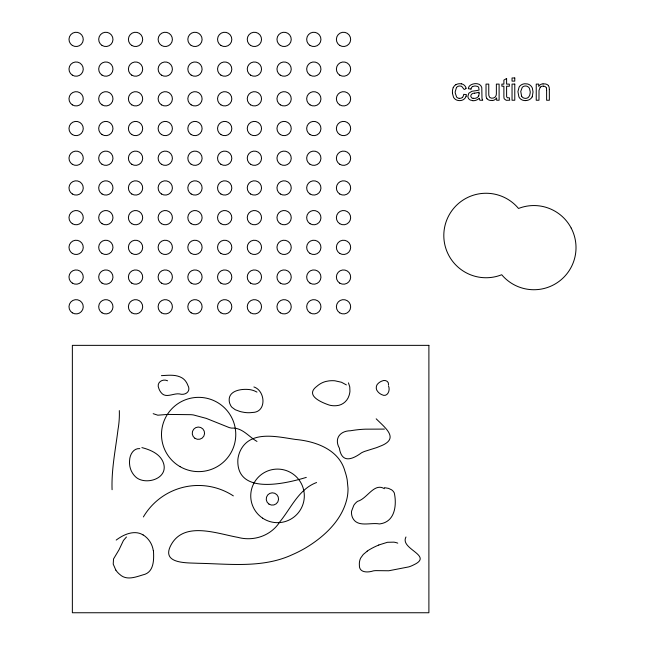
<?xml version="1.0" encoding="UTF-8"?>
<svg xmlns="http://www.w3.org/2000/svg" width="645" height="645" viewBox="0 0 645 645"><rect width="100%" height="100%" fill="white"/><g stroke="black" fill="none" stroke-linecap="round" stroke-linejoin="round"><path stroke-width="0.97" d="M112.085 489.716C111.335 469.439 115.552 449.525 118.011 429.506A89.897 89.897 0 0 0 119.317 410.591M466.029 96.299L466.44 94.678L463.755 94.331L463.263 96.113A3.805 3.805 0 0 1 462.392 97.379M405.979 536.987C399.457 549.153 433.875 555.418 413.856 564.778A30.718 30.718 0 0 1 410.276 566.375A29.444 29.444 0 0 1 408.72 566.899L388.758 570.769L375.898 570.623A25.203 25.203 0 0 0 373.399 570.857C367.916 572.72 358.83 573.01 359.362 564.843A14.859 14.859 0 0 1 359.523 561.698L359.854 560.191A12.215 12.215 0 0 1 360.684 558.038L363.272 554.45L367.247 551.153M456.491 87.47L455.209 91.767A15.585 15.585 0 0 0 455.217 92.945L456.604 97.064A4.072 4.072 0 0 0 459.208 98.338M540.236 87.22L539.018 90.34L538.97 100.241L536.237 100.241L536.237 84.108L538.696 84.108L538.696 86.406L539.688 85.237A5.466 5.466 0 0 1 541.534 84.116L543.017 83.785M126.468 536.987L123.453 540.437L119.043 549.742L113.52 558.981L113.222 564.133L115.85 570.14M472.6 86.527L474.518 86.035A9.562 9.562 0 0 1 475.462 86.011L477.389 86.374A3.225 3.225 0 0 1 478.324 86.93A1.822 1.822 0 0 1 478.654 87.341L479.082 90.002L477.929 90.332A36.088 36.088 0 0 1 474.204 90.929L473.099 91.098A14.142 14.142 0 0 0 471.769 91.348L468.762 93.251L467.875 96.484A4.394 4.394 0 0 0 469.447 99.483A4.45 4.45 0 0 0 470.528 100.096L472.721 100.588M378.776 544.985L387.46 542.284L393.877 542.147A17.915 17.915 0 0 1 397.763 543.154M316.582 482.525C298.837 489.063 291.153 507.986 279.93 521.708C271.029 535.793 253.735 541.647 237.86 537.358C216.212 533.471 182.358 520.217 170.046 546.928C162.484 564.125 187.848 562.714 197.757 563.279C229.257 563.843 262.555 568.455 292.185 554.74A123.485 123.485 0 0 0 305.012 548.282C324.201 536.898 342.793 519.806 347.292 497.037A46.4 46.4 0 0 0 348.018 488.289L347.179 479.767A56.857 56.857 0 0 0 344.97 471.318C339.149 449.613 315.824 441.301 295.62 439.455C277.269 436.826 250.026 429.755 240.125 451.137A28.549 28.549 0 0 0 237.876 459.369C235.909 495.473 285.364 483.774 306.302 477.389M474.615 93.178C472.067 92.767 469.246 95.799 471.705 97.822A3.04 3.04 0 0 0 473.099 98.371M492.32 100.564L493.07 100.435A5.628 5.628 0 0 0 495.344 99.314L496.65 97.871L496.65 100.241L499.101 100.241L499.101 84.108L496.368 84.108L496.368 92.751A10.272 10.272 0 0 1 496.07 95.629C495.118 98.903 489.176 99.33 488.846 95.484A17.6 17.6 0 0 1 488.773 94.041L488.757 84.108L486.024 84.108L486.024 94.525A13.674 13.674 0 0 0 486.161 96.661A5.345 5.345 0 0 0 487.007 98.701M161.411 375.656C168.297 375.277 175.835 374.229 182.067 377.914A13.021 13.021 0 0 1 185.752 381.356L186.663 382.791A17.141 17.141 0 0 1 187.768 385.154C191.476 391.378 185.3 395.764 179.439 393.91C173.239 393.007 165.523 398.884 160.903 392.337A13.19 13.19 0 0 1 158.815 388.363C156.09 382.719 162.459 378.284 167.571 380.792M139.828 448.614C133.426 448.025 129.806 454.773 129.597 460.328A23.252 23.252 0 0 0 129.516 463.07L129.548 463.828A19.463 19.463 0 0 0 135.337 476.631C143.609 484.919 164.41 480.38 164.225 467.286A16.375 16.375 0 0 0 163.637 463.586C160.798 454.12 150.656 449.863 141.884 447.59M384.404 429.094L365.384 429.167A112.835 112.835 0 0 0 350.509 430.755C340.068 430.812 333.949 438.592 339.375 448.162C341.705 463.344 351.912 459.845 361.555 452.774A34.733 34.733 0 0 1 364.538 451.427L376.196 447.759A51.648 51.648 0 0 0 379.397 446.501C400.198 438.971 386.024 428.643 376.18 418.815M384.404 487.668L388.516 488.378L391.523 489.781A8.248 8.248 0 0 1 394.288 492.941C396.449 502.624 395.788 517.346 385.339 522.305A18.915 18.915 0 0 1 380.824 523.724A18.221 18.221 0 0 1 379.333 523.934C370.561 522.224 357.459 527.844 352.589 517.774A13.287 13.287 0 0 1 351.598 514.178L351.525 513.444A11.86 11.86 0 0 1 351.589 511.114L353.815 505.293A16.077 16.077 0 0 1 357.507 501.359C367.295 498.762 374.036 482.379 384.404 488.692M470.995 89.075L468.326 88.712A6.829 6.829 0 0 1 469.391 86.051C472.39 82.874 480.267 82.334 481.71 87.317A12.698 12.698 0 0 1 481.815 88.994L481.976 98.008A4.862 4.862 0 0 0 482.017 98.306A6.119 6.119 0 0 0 482.71 100.241L479.856 100.241A5.894 5.894 0 0 1 479.324 98.25A9.465 9.465 0 0 1 472.721 100.773M461.288 83.874L460.385 83.769A9.602 9.602 0 0 0 459.482 83.745A7.917 7.917 0 0 0 455.886 84.713M253.896 386.96C265.53 390.693 266.909 412.316 252.542 412.453A27.711 27.711 0 0 1 244.382 412.405L241.762 411.921A44.803 44.803 0 0 1 239.787 411.421L235.256 409.728L231.99 407.334A9.385 9.385 0 0 1 230.757 405.681L229.846 403.714A12.344 12.344 0 0 1 229.209 400.851C228.217 390.217 242.173 388.556 249.897 389.636A21.648 21.648 0 0 1 254.993 391.12L256.976 392.096M256.976 441.422C248.567 436.689 242.383 427.353 231.515 428.103A28.727 28.727 0 0 1 229.185 427.562L206.319 418.395L193.427 414.945A36.959 36.959 0 0 0 190.831 414.679L167.773 414.421A33.814 33.814 0 0 0 165.402 414.598L157.799 415.195L153.188 413.679M143.093 534.955C135.732 530.311 126.372 533.383 119.623 537.728A48.907 48.907 0 0 0 116.197 540.075M346.381 384.904L341.487 382.259L334.932 380.792A28.662 28.662 0 0 0 328.7 380.929L326.023 381.429A20.761 20.761 0 0 0 320.186 383.864L319.549 384.267A24.075 24.075 0 0 0 316.985 386.218C304.408 395.45 321.645 402.512 329.369 405.108A20.245 20.245 0 0 0 336.593 405.657C342.31 405.302 347.333 401.15 349.001 395.699A18.374 18.374 0 0 0 349.937 391.322L349.775 386.911L348.437 382.848M521.62 96.186L520.749 91.421L522.248 87.357A4.418 4.418 0 0 1 524.982 86.019A5.216 5.216 0 0 1 525.731 86.011A4.402 4.402 0 0 1 528.698 87.357L528.86 87.551A4.531 4.531 0 0 1 529.456 88.413L530.214 91.719A13.561 13.561 0 0 1 530.198 92.856L529.69 95.42L528.521 97.169A4.338 4.338 0 0 1 525.981 98.338A5.152 5.152 0 0 1 525.232 98.354A4.41 4.41 0 0 1 521.636 96.218M466.045 88.252C463.207 92.122 463.416 85.479 460.022 85.995A5.249 5.249 0 0 0 459.345 86.019L459.103 86.043A4.249 4.249 0 0 0 456.491 87.47M153.429 550.604C153.953 558.731 154.211 570.688 145.149 574.219C136.99 576.437 127.009 581.33 119.704 574.372A20.6 20.6 0 0 1 115.85 570.132M388.508 385.928C390.612 390.539 387.274 397.868 381.647 394.595A10.981 10.981 0 0 1 377.962 391.821C375.382 389.33 375.737 384.992 378.688 382.977A11.376 11.376 0 0 1 381.816 381.106C384.71 379.437 389.177 381.066 388.508 384.904M452.419 93.219L453.524 97.242A6.506 6.506 0 0 0 454.403 98.443A6.603 6.603 0 0 0 457.426 100.306L458.918 100.572A9.385 9.385 0 0 0 460.054 100.596A6.595 6.595 0 0 0 466.109 96.331M549.338 89.445L549.346 100.241L546.613 100.241L546.613 90.429M479.082 93.146L479.082 92.146L478.001 92.509A27.88 27.88 0 0 1 474.607 93.162M540.22 87.204A4.588 4.588 0 0 1 543.388 86.116M543.396 86.188A3.169 3.169 0 0 1 546.5 88.091M546.404 88.139A9.014 9.014 0 0 1 546.573 90.429M549.314 89.445A12.174 12.174 0 0 0 549.193 87.51A5.345 5.345 0 0 0 548.355 85.632M543.082 84.043A5.749 5.749 0 0 1 548.46 85.527M525.748 100.604A9.796 9.796 0 0 1 524.659 100.572L523.127 100.298A6.885 6.885 0 0 1 520.007 98.435A6.603 6.603 0 0 1 518.911 96.887L517.927 91.622L519.096 87.115A6.386 6.386 0 0 1 520.41 85.535A7.49 7.49 0 0 1 524.748 83.777L527.441 83.955A7.031 7.031 0 0 1 530.924 85.922A6.966 6.966 0 0 1 532.359 88.147L533.036 91.945L532.318 96.379A6.208 6.208 0 0 1 532.101 96.847M532.206 96.903A7.385 7.385 0 0 1 525.748 100.523M492.264 100.314A5.644 5.644 0 0 1 486.951 98.766M478.767 95.968A5.16 5.16 0 0 1 473.14 98.225M478.638 95.879A3.096 3.096 0 0 0 478.743 95.637L478.832 95.363A8.611 8.611 0 0 0 479.05 93.146M471.003 89.075A6.313 6.313 0 0 1 471.471 87.768L471.648 87.478A2.749 2.749 0 0 1 472.6 86.511M462.425 97.419A4.096 4.096 0 0 1 459.216 98.298M461.304 83.794A6.047 6.047 0 0 1 466.109 88.236M453.266 87.664A6.176 6.176 0 0 1 455.878 84.697M452.5 93.211A11.9 11.9 0 0 1 453.193 87.639M143.375 516.951A63.847 63.847 0 0 1 233.345 495.884M367.207 551.08A64.331 64.331 0 0 1 378.8 545.049M143.134 534.89A22.269 22.269 0 0 1 153.284 550.628M506.599 78.472L503.882 80.117L503.882 84.108L501.875 84.108L501.875 86.236L503.882 86.236L503.882 95.516A21.277 21.277 0 0 0 503.955 97.556L504.14 98.524A1.927 1.927 0 0 0 504.261 98.838L506.22 100.306L509.744 100.209L509.348 97.798L507.446 97.806L506.672 96.879A8.885 8.885 0 0 1 506.615 95.67L506.599 86.236L509.348 86.236L509.348 84.108L506.599 84.108L506.599 78.472M514.774 77.972L512.041 77.972L512.041 81.117L514.774 81.117L514.774 77.972M514.774 84.108L512.041 84.108L512.041 100.241L514.774 100.241L514.774 84.108M428.893 345.357L72.361 345.357L72.361 612.75L428.893 612.75L428.893 345.357M571.196 228.088A42.086 42.086 0 0 0 518.515 208.472A42.239 42.239 0 0 0 462.57 200.393A42.239 42.239 0 0 0 448.678 255.186A42.239 42.239 0 0 0 501.713 274.738A42.086 42.086 0 0 0 557.385 282.583A42.086 42.086 0 0 0 571.196 228.088M262.612 518.145A26.8 26.8 0 0 0 304.263 497.674A26.8 26.8 0 0 0 265.716 471.834A26.8 26.8 0 0 0 262.612 518.145M268.933 504.076A6.168 6.168 0 0 0 278.543 499.407A6.168 6.168 0 0 0 269.699 493.425A6.168 6.168 0 0 0 268.933 504.076M180.068 466.649A37.136 37.136 0 0 0 235.772 434.488A37.136 37.136 0 0 0 180.068 402.327A37.136 37.136 0 0 0 180.068 466.649M194.943 438.31A6.168 6.168 0 0 0 204.554 433.642A6.168 6.168 0 0 0 195.709 427.651A6.168 6.168 0 0 0 194.943 438.31M72.329 312.833A7.143 7.143 0 0 0 83.253 307.036A7.143 7.143 0 0 0 72.78 300.473A7.143 7.143 0 0 0 72.329 312.833M102.039 312.833A7.143 7.143 0 0 0 112.972 307.036A7.143 7.143 0 0 0 102.491 300.473A7.143 7.143 0 0 0 102.039 312.833M131.749 312.833A7.143 7.143 0 0 0 142.682 307.036A7.143 7.143 0 0 0 132.201 300.473A7.143 7.143 0 0 0 131.749 312.833M161.46 312.833A7.143 7.143 0 0 0 172.392 307.036A7.143 7.143 0 0 0 161.911 300.473A7.143 7.143 0 0 0 161.46 312.833M191.17 312.833A7.143 7.143 0 0 0 202.103 307.036A7.143 7.143 0 0 0 191.621 300.473A7.143 7.143 0 0 0 191.17 312.833M220.888 312.833A7.143 7.143 0 0 0 231.813 307.036A7.143 7.143 0 0 0 221.332 300.473A7.143 7.143 0 0 0 220.888 312.833M250.599 312.833A7.143 7.143 0 0 0 261.523 307.036A7.143 7.143 0 0 0 251.042 300.473A7.143 7.143 0 0 0 250.599 312.833M280.309 312.833A7.143 7.143 0 0 0 291.234 307.036A7.143 7.143 0 0 0 280.752 300.473A7.143 7.143 0 0 0 280.309 312.833M310.019 312.833A7.143 7.143 0 0 0 320.944 307.036A7.143 7.143 0 0 0 310.463 300.473A7.143 7.143 0 0 0 310.019 312.833M339.73 312.833A7.143 7.143 0 0 0 350.654 307.036A7.143 7.143 0 0 0 340.173 300.473A7.143 7.143 0 0 0 339.73 312.833M72.329 283.123A7.143 7.143 0 0 0 83.253 277.326A7.143 7.143 0 0 0 72.78 270.763A7.143 7.143 0 0 0 72.329 283.123M102.039 283.123A7.143 7.143 0 0 0 112.972 277.326A7.143 7.143 0 0 0 102.491 270.763A7.143 7.143 0 0 0 102.039 283.123M131.749 283.123A7.143 7.143 0 0 0 142.682 277.326A7.143 7.143 0 0 0 132.201 270.763A7.143 7.143 0 0 0 131.749 283.123M161.46 283.123A7.143 7.143 0 0 0 172.392 277.326A7.143 7.143 0 0 0 161.911 270.763A7.143 7.143 0 0 0 161.46 283.123M191.17 283.123A7.143 7.143 0 0 0 202.103 277.326A7.143 7.143 0 0 0 191.621 270.763A7.143 7.143 0 0 0 191.17 283.123M220.888 283.123A7.143 7.143 0 0 0 231.813 277.326A7.143 7.143 0 0 0 221.332 270.763A7.143 7.143 0 0 0 220.888 283.123M250.599 283.123A7.143 7.143 0 0 0 261.523 277.326A7.143 7.143 0 0 0 251.042 270.763A7.143 7.143 0 0 0 250.599 283.123M280.309 283.123A7.143 7.143 0 0 0 291.234 277.326A7.143 7.143 0 0 0 280.752 270.763A7.143 7.143 0 0 0 280.309 283.123M310.019 283.123A7.143 7.143 0 0 0 320.944 277.326A7.143 7.143 0 0 0 310.463 270.763A7.143 7.143 0 0 0 310.019 283.123M339.73 283.123A7.143 7.143 0 0 0 350.654 277.326A7.143 7.143 0 0 0 340.173 270.763A7.143 7.143 0 0 0 339.73 283.123M72.329 253.412A7.143 7.143 0 0 0 83.253 247.615A7.143 7.143 0 0 0 72.78 241.053A7.143 7.143 0 0 0 72.329 253.412M102.039 253.412A7.143 7.143 0 0 0 112.972 247.615A7.143 7.143 0 0 0 102.491 241.053A7.143 7.143 0 0 0 102.039 253.412M131.749 253.412A7.143 7.143 0 0 0 142.682 247.615A7.143 7.143 0 0 0 132.201 241.053A7.143 7.143 0 0 0 131.749 253.412M161.46 253.412A7.143 7.143 0 0 0 172.392 247.615A7.143 7.143 0 0 0 161.911 241.053A7.143 7.143 0 0 0 161.46 253.412M191.17 253.412A7.143 7.143 0 0 0 202.103 247.615A7.143 7.143 0 0 0 191.621 241.053A7.143 7.143 0 0 0 191.17 253.412M220.888 253.412A7.143 7.143 0 0 0 231.813 247.615A7.143 7.143 0 0 0 221.332 241.053A7.143 7.143 0 0 0 220.888 253.412M250.599 253.412A7.143 7.143 0 0 0 261.523 247.615A7.143 7.143 0 0 0 251.042 241.053A7.143 7.143 0 0 0 250.599 253.412M280.309 253.412A7.143 7.143 0 0 0 291.234 247.615A7.143 7.143 0 0 0 280.752 241.053A7.143 7.143 0 0 0 280.309 253.412M310.019 253.412A7.143 7.143 0 0 0 320.944 247.615A7.143 7.143 0 0 0 310.463 241.053A7.143 7.143 0 0 0 310.019 253.412M339.73 253.412A7.143 7.143 0 0 0 350.654 247.615A7.143 7.143 0 0 0 340.173 241.053A7.143 7.143 0 0 0 339.73 253.412M72.329 223.702A7.143 7.143 0 0 0 83.253 217.905A7.143 7.143 0 0 0 72.78 211.342A7.143 7.143 0 0 0 72.329 223.702M102.039 223.702A7.143 7.143 0 0 0 112.972 217.905A7.143 7.143 0 0 0 102.491 211.342A7.143 7.143 0 0 0 102.039 223.702M131.749 223.702A7.143 7.143 0 0 0 142.682 217.905A7.143 7.143 0 0 0 132.201 211.342A7.143 7.143 0 0 0 131.749 223.702M161.46 223.702A7.143 7.143 0 0 0 172.392 217.905A7.143 7.143 0 0 0 161.911 211.342A7.143 7.143 0 0 0 161.46 223.702M191.17 223.702A7.143 7.143 0 0 0 202.103 217.905A7.143 7.143 0 0 0 191.621 211.342A7.143 7.143 0 0 0 191.17 223.702M220.888 223.702A7.143 7.143 0 0 0 231.813 217.905A7.143 7.143 0 0 0 221.332 211.342A7.143 7.143 0 0 0 220.888 223.702M250.599 223.702A7.143 7.143 0 0 0 261.523 217.905A7.143 7.143 0 0 0 251.042 211.342A7.143 7.143 0 0 0 250.599 223.702M280.309 223.702A7.143 7.143 0 0 0 291.234 217.905A7.143 7.143 0 0 0 280.752 211.342A7.143 7.143 0 0 0 280.309 223.702M310.019 223.702A7.143 7.143 0 0 0 320.944 217.905A7.143 7.143 0 0 0 310.463 211.342A7.143 7.143 0 0 0 310.019 223.702M339.73 223.702A7.143 7.143 0 0 0 350.654 217.905A7.143 7.143 0 0 0 340.173 211.342A7.143 7.143 0 0 0 339.73 223.702M72.329 193.992A7.143 7.143 0 0 0 83.253 188.195A7.143 7.143 0 0 0 72.78 181.632A7.143 7.143 0 0 0 72.329 193.992M102.039 193.992A7.143 7.143 0 0 0 112.972 188.195A7.143 7.143 0 0 0 102.491 181.632A7.143 7.143 0 0 0 102.039 193.992M131.749 193.992A7.143 7.143 0 0 0 142.682 188.195A7.143 7.143 0 0 0 132.201 181.632A7.143 7.143 0 0 0 131.749 193.992M161.46 193.992A7.143 7.143 0 0 0 172.392 188.195A7.143 7.143 0 0 0 161.911 181.632A7.143 7.143 0 0 0 161.46 193.992M191.17 193.992A7.143 7.143 0 0 0 202.103 188.195A7.143 7.143 0 0 0 191.621 181.632A7.143 7.143 0 0 0 191.17 193.992M220.888 193.992A7.143 7.143 0 0 0 231.813 188.195A7.143 7.143 0 0 0 221.332 181.632A7.143 7.143 0 0 0 220.888 193.992M250.599 193.992A7.143 7.143 0 0 0 261.523 188.195A7.143 7.143 0 0 0 251.042 181.632A7.143 7.143 0 0 0 250.599 193.992M280.309 193.992A7.143 7.143 0 0 0 291.234 188.195A7.143 7.143 0 0 0 280.752 181.632A7.143 7.143 0 0 0 280.309 193.992M310.019 193.992A7.143 7.143 0 0 0 320.944 188.195A7.143 7.143 0 0 0 310.463 181.632A7.143 7.143 0 0 0 310.019 193.992M339.73 193.992A7.143 7.143 0 0 0 350.654 188.195A7.143 7.143 0 0 0 340.173 181.632A7.143 7.143 0 0 0 339.73 193.992M72.329 164.281A7.143 7.143 0 0 0 83.253 158.485A7.143 7.143 0 0 0 72.78 151.922A7.143 7.143 0 0 0 72.329 164.281M102.039 164.281A7.143 7.143 0 0 0 112.972 158.485A7.143 7.143 0 0 0 102.491 151.922A7.143 7.143 0 0 0 102.039 164.281M131.749 164.281A7.143 7.143 0 0 0 142.682 158.485A7.143 7.143 0 0 0 132.201 151.922A7.143 7.143 0 0 0 131.749 164.281M161.46 164.281A7.143 7.143 0 0 0 172.392 158.485A7.143 7.143 0 0 0 161.911 151.922A7.143 7.143 0 0 0 161.46 164.281M191.17 164.281A7.143 7.143 0 0 0 202.103 158.485A7.143 7.143 0 0 0 191.621 151.922A7.143 7.143 0 0 0 191.17 164.281M220.888 164.281A7.143 7.143 0 0 0 231.813 158.485A7.143 7.143 0 0 0 221.332 151.922A7.143 7.143 0 0 0 220.888 164.281M250.599 164.281A7.143 7.143 0 0 0 261.523 158.485A7.143 7.143 0 0 0 251.042 151.922A7.143 7.143 0 0 0 250.599 164.281M280.309 164.281A7.143 7.143 0 0 0 291.234 158.485A7.143 7.143 0 0 0 280.752 151.922A7.143 7.143 0 0 0 280.309 164.281M310.019 164.281A7.143 7.143 0 0 0 320.944 158.485A7.143 7.143 0 0 0 310.463 151.922A7.143 7.143 0 0 0 310.019 164.281M339.73 164.281A7.143 7.143 0 0 0 350.654 158.485A7.143 7.143 0 0 0 340.173 151.922A7.143 7.143 0 0 0 339.73 164.281M72.329 134.571A7.143 7.143 0 0 0 83.253 128.774A7.143 7.143 0 0 0 72.78 122.211A7.143 7.143 0 0 0 72.329 134.571M102.039 134.571A7.143 7.143 0 0 0 112.972 128.774A7.143 7.143 0 0 0 102.491 122.211A7.143 7.143 0 0 0 102.039 134.571M131.749 134.571A7.143 7.143 0 0 0 142.682 128.774A7.143 7.143 0 0 0 132.201 122.211A7.143 7.143 0 0 0 131.749 134.571M161.46 134.571A7.143 7.143 0 0 0 172.392 128.774A7.143 7.143 0 0 0 161.911 122.211A7.143 7.143 0 0 0 161.46 134.571M191.17 134.571A7.143 7.143 0 0 0 202.103 128.774A7.143 7.143 0 0 0 191.621 122.211A7.143 7.143 0 0 0 191.17 134.571M220.888 134.571A7.143 7.143 0 0 0 231.813 128.774A7.143 7.143 0 0 0 221.332 122.211A7.143 7.143 0 0 0 220.888 134.571M250.599 134.571A7.143 7.143 0 0 0 261.523 128.774A7.143 7.143 0 0 0 251.042 122.211A7.143 7.143 0 0 0 250.599 134.571M280.309 134.571A7.143 7.143 0 0 0 291.234 128.774A7.143 7.143 0 0 0 280.752 122.211A7.143 7.143 0 0 0 280.309 134.571M310.019 134.571A7.143 7.143 0 0 0 320.944 128.774A7.143 7.143 0 0 0 310.463 122.211A7.143 7.143 0 0 0 310.019 134.571M339.73 134.571A7.143 7.143 0 0 0 350.654 128.774A7.143 7.143 0 0 0 340.173 122.211A7.143 7.143 0 0 0 339.73 134.571M72.329 104.861A7.143 7.143 0 0 0 83.253 99.064A7.143 7.143 0 0 0 72.78 92.501A7.143 7.143 0 0 0 72.329 104.861M102.039 104.861A7.143 7.143 0 0 0 112.972 99.064A7.143 7.143 0 0 0 102.491 92.501A7.143 7.143 0 0 0 102.039 104.861M131.749 104.861A7.143 7.143 0 0 0 142.682 99.064A7.143 7.143 0 0 0 132.201 92.501A7.143 7.143 0 0 0 131.749 104.861M161.46 104.861A7.143 7.143 0 0 0 172.392 99.064A7.143 7.143 0 0 0 161.911 92.501A7.143 7.143 0 0 0 161.46 104.861M191.17 104.861A7.143 7.143 0 0 0 202.103 99.064A7.143 7.143 0 0 0 191.621 92.501A7.143 7.143 0 0 0 191.17 104.861M220.888 104.861A7.143 7.143 0 0 0 231.813 99.064A7.143 7.143 0 0 0 221.332 92.501A7.143 7.143 0 0 0 220.888 104.861M250.599 104.861A7.143 7.143 0 0 0 261.523 99.064A7.143 7.143 0 0 0 251.042 92.501A7.143 7.143 0 0 0 250.599 104.861M280.309 104.861A7.143 7.143 0 0 0 291.234 99.064A7.143 7.143 0 0 0 280.752 92.501A7.143 7.143 0 0 0 280.309 104.861M310.019 104.861A7.143 7.143 0 0 0 320.944 99.064A7.143 7.143 0 0 0 310.463 92.501A7.143 7.143 0 0 0 310.019 104.861M339.73 104.861A7.143 7.143 0 0 0 350.654 99.064A7.143 7.143 0 0 0 340.173 92.501A7.143 7.143 0 0 0 339.73 104.861M72.329 75.142A7.143 7.143 0 0 0 83.253 69.354A7.143 7.143 0 0 0 72.78 62.791A7.143 7.143 0 0 0 72.329 75.142M102.039 75.142A7.143 7.143 0 0 0 112.972 69.354A7.143 7.143 0 0 0 102.491 62.791A7.143 7.143 0 0 0 102.039 75.142M131.749 75.142A7.143 7.143 0 0 0 142.682 69.354A7.143 7.143 0 0 0 132.201 62.791A7.143 7.143 0 0 0 131.749 75.142M161.46 75.142A7.143 7.143 0 0 0 172.392 69.354A7.143 7.143 0 0 0 161.911 62.791A7.143 7.143 0 0 0 161.46 75.142M191.17 75.142A7.143 7.143 0 0 0 202.103 69.354A7.143 7.143 0 0 0 191.621 62.791A7.143 7.143 0 0 0 191.17 75.142M220.888 75.142A7.143 7.143 0 0 0 231.813 69.354A7.143 7.143 0 0 0 221.332 62.791A7.143 7.143 0 0 0 220.888 75.142M250.599 75.142A7.143 7.143 0 0 0 261.523 69.354A7.143 7.143 0 0 0 251.042 62.791A7.143 7.143 0 0 0 250.599 75.142M280.309 75.142A7.143 7.143 0 0 0 291.234 69.354A7.143 7.143 0 0 0 280.752 62.791A7.143 7.143 0 0 0 280.309 75.142M310.019 75.142A7.143 7.143 0 0 0 320.944 69.354A7.143 7.143 0 0 0 310.463 62.791A7.143 7.143 0 0 0 310.019 75.142M339.73 75.142A7.143 7.143 0 0 0 350.654 69.354A7.143 7.143 0 0 0 340.173 62.791A7.143 7.143 0 0 0 339.73 75.142M72.329 45.432A7.143 7.143 0 0 0 83.253 39.643A7.143 7.143 0 0 0 72.78 33.08A7.143 7.143 0 0 0 72.329 45.432M102.039 45.432A7.143 7.143 0 0 0 112.972 39.643A7.143 7.143 0 0 0 102.491 33.08A7.143 7.143 0 0 0 102.039 45.432M131.749 45.432A7.143 7.143 0 0 0 142.682 39.643A7.143 7.143 0 0 0 132.201 33.08A7.143 7.143 0 0 0 131.749 45.432M161.46 45.432A7.143 7.143 0 0 0 172.392 39.643A7.143 7.143 0 0 0 161.911 33.08A7.143 7.143 0 0 0 161.46 45.432M191.17 45.432A7.143 7.143 0 0 0 202.103 39.643A7.143 7.143 0 0 0 191.621 33.08A7.143 7.143 0 0 0 191.17 45.432M220.888 45.432A7.143 7.143 0 0 0 231.813 39.643A7.143 7.143 0 0 0 221.332 33.08A7.143 7.143 0 0 0 220.888 45.432M250.599 45.432A7.143 7.143 0 0 0 261.523 39.643A7.143 7.143 0 0 0 251.042 33.08A7.143 7.143 0 0 0 250.599 45.432M280.309 45.432A7.143 7.143 0 0 0 291.234 39.643A7.143 7.143 0 0 0 280.752 33.08A7.143 7.143 0 0 0 280.309 45.432M310.019 45.432A7.143 7.143 0 0 0 320.944 39.643A7.143 7.143 0 0 0 310.463 33.08A7.143 7.143 0 0 0 310.019 45.432M339.73 45.432A7.143 7.143 0 0 0 350.654 39.643A7.143 7.143 0 0 0 340.173 33.08A7.143 7.143 0 0 0 339.73 45.432"/></g></svg>
